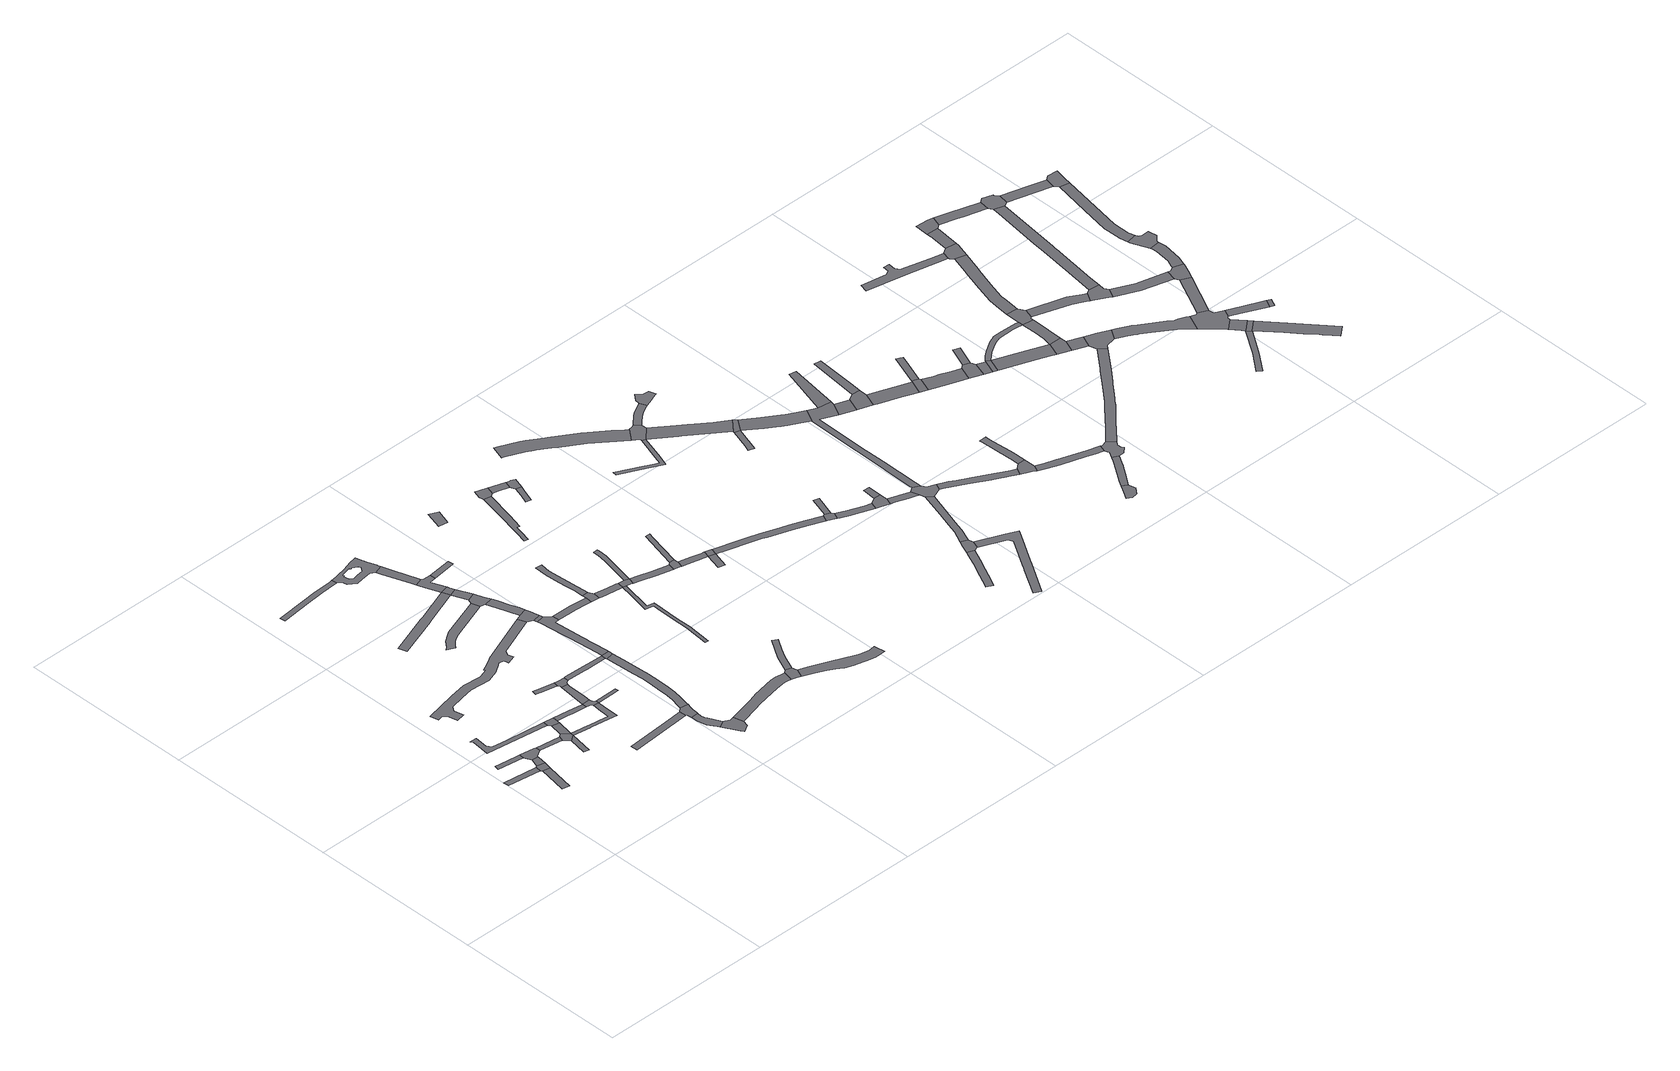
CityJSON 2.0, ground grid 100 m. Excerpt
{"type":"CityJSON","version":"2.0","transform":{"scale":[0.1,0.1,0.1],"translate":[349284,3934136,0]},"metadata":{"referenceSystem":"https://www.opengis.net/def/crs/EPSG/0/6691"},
"CityObjects":{
"road1":{"type":"Road","attributes":{"RoadStructureAttribute.sectionType":"1"},"geometry":[{"type":"MultiSurface","lod":"1","boundaries":[[[0,1,2,3]]]}]},
"road2":{"type":"Road","attributes":{"RoadStructureAttribute.sectionType":"1"},"geometry":[{"type":"MultiSurface","lod":"1","boundaries":[[[4,5,6,7,8,9]]]}]},
"road3":{"type":"Road","attributes":{"RoadStructureAttribute.sectionType":"1"},"geometry":[{"type":"MultiSurface","lod":"1","boundaries":[[[10,11,12,13]]]}]},
"road4":{"type":"Road","geometry":[{"type":"MultiSurface","lod":"1","boundaries":[[[13,12,14,15,0,3]]]}]},
"road5":{"type":"Road","attributes":{"RoadStructureAttribute.sectionType":"1"},"geometry":[{"type":"MultiSurface","lod":"1","boundaries":[[[16,17,15,14]]]}]},
"road6":{"type":"Road","geometry":[{"type":"MultiSurface","lod":"1","boundaries":[[[18,19,9,8,17,16,20,21]]]}]},
"road7":{"type":"Road","attributes":{"RoadStructureAttribute.sectionType":"1"},"geometry":[{"type":"MultiSurface","lod":"1","boundaries":[[[22,23,24,25,26,27,28,29,30]]]}]},
"road8":{"type":"Road","attributes":{"RoadStructureAttribute.sectionType":"1"},"geometry":[{"type":"MultiSurface","lod":"1","boundaries":[[[18,21,31,32]]]}]},
"road9":{"type":"Road","attributes":{"RoadStructureAttribute.sectionType":"1"},"geometry":[{"type":"MultiSurface","lod":"1","boundaries":[[[33,34,35,36]]]}]},
"road10":{"type":"Road","geometry":[{"type":"MultiSurface","lod":"1","boundaries":[[[37,32,31,33,36,38]]]}]},
"road11":{"type":"Road","attributes":{"RoadStructureAttribute.sectionType":"1"},"geometry":[{"type":"MultiSurface","lod":"1","boundaries":[[[39,40,41,37,38]]]}]},
"road12":{"type":"Road","geometry":[{"type":"MultiSurface","lod":"1","boundaries":[[[41,40,42,43,22,30]]]}]},
"road13":{"type":"Road","attributes":{"RoadStructureAttribute.sectionType":"1"},"geometry":[{"type":"MultiSurface","lod":"1","boundaries":[[[44,45,46,47,48,49,50,51,52,53,54,55,56,57,38,36]]]}]},
"road14":{"type":"Road","attributes":{"RoadStructureAttribute.sectionType":"1"},"geometry":[{"type":"MultiSurface","lod":"1","boundaries":[[[58,59,60,43,42,61,62,63,64,65]]]}]},
"road15":{"type":"Road","attributes":{"RoadStructureAttribute.sectionType":"1"},"geometry":[{"type":"MultiSurface","lod":"1","boundaries":[[[66,67,68,69,70,71,72,73,74,75,76,77,78,79,80,81,82,83,84,85,86,87,88,89,90,91,92,93,94,95]]]}]},
"road16":{"type":"Road","attributes":{"RoadStructureAttribute.sectionType":"1"},"geometry":[{"type":"MultiSurface","lod":"1","boundaries":[[[96,97,98,99,100,101]]]}]},
"road17":{"type":"Road","attributes":{"RoadStructureAttribute.sectionType":"1"},"geometry":[{"type":"MultiSurface","lod":"1","boundaries":[[[102,103,104,105,106,107,108]]]}]},
"road18":{"type":"Road","geometry":[{"type":"MultiSurface","lod":"1","boundaries":[[[109,110,111,65,64,112,50,49,113]]]}]},
"road19":{"type":"Road","attributes":{"RoadStructureAttribute.sectionType":"1"},"geometry":[{"type":"MultiSurface","lod":"1","boundaries":[[[114,115,116,117,65,111]]]}]},
"road20":{"type":"Road","attributes":{"RoadStructureAttribute.sectionType":"1"},"geometry":[{"type":"MultiSurface","lod":"1","boundaries":[[[118,119,120,121,122,123,124,125,126,127,128,129]]]}]},
"road21":{"type":"Road","geometry":[{"type":"MultiSurface","lod":"1","boundaries":[[[130,108,107,131,117,116,132,133,134]]]}]},
"road22":{"type":"Road","geometry":[{"type":"MultiSurface","lod":"1","boundaries":[[[49,135,136,113]]]}]},
"road23":{"type":"Road","attributes":{"RoadStructureAttribute.sectionType":"1"},"geometry":[{"type":"MultiSurface","lod":"1","boundaries":[[[137,138,139,140,141,142,143,144,145,146,147,148,149]]]}]},
"road24":{"type":"Road","attributes":{"RoadStructureAttribute.sectionType":"1"},"geometry":[{"type":"MultiSurface","lod":"1","boundaries":[[[150,151,152,153,154,155,156,157]]]}]},
"road25":{"type":"Road","geometry":[{"type":"MultiSurface","lod":"1","boundaries":[[[100,158,143,142,159,160,161,162,163,101]]]}]},
"road26":{"type":"Road","geometry":[{"type":"MultiSurface","lod":"1","boundaries":[[[164,165,166,167,168,169,137,149]]]}]},
"road27":{"type":"Road","attributes":{"RoadStructureAttribute.sectionType":"1"},"geometry":[{"type":"MultiSurface","lod":"1","boundaries":[[[170,171,172,173,174,175,176,177,178,179,180,181,182,183]]]}]},
"road28":{"type":"Road","attributes":{"RoadStructureAttribute.sectionType":"1"},"geometry":[{"type":"MultiSurface","lod":"1","boundaries":[[[133,184,185,186,187,188,189,190,134]]]}]},
"road29":{"type":"Road","attributes":{"RoadStructureAttribute.sectionType":"1"},"geometry":[{"type":"MultiSurface","lod":"1","boundaries":[[[191,192,193,194,195,196,197,198,199,200,163,162,201,202,203,204,205,206,207,208,209,210,211]]]}]},
"road30":{"type":"Road","geometry":[{"type":"MultiSurface","lod":"1","boundaries":[[[212,213,214,215,216,217,218,219,220,221,222,223,224,225,226,227,228,229,230,231,118,129],[232,233,234,235,236,237,238,239,240,241,242,243,244,245,246,247,248,249]]]}]},
"road31":{"type":"Road","geometry":[{"type":"MultiSurface","lod":"1","boundaries":[[[250,251,188,187,191,211]]]}]},
"road32":{"type":"Road","attributes":{"RoadStructureAttribute.sectionType":"1"},"geometry":[{"type":"MultiSurface","lod":"1","boundaries":[[[252,253,254,255,256,251,250,257,258,259,260,261,262,263,264,265,266,267]]]}]},
"road33":{"type":"Road","attributes":{"RoadStructureAttribute.sectionType":"1"},"geometry":[{"type":"MultiSurface","lod":"1","boundaries":[[[268,269,219,218,270,271,272,273]]]}]},
"road34":{"type":"Road","geometry":[{"type":"MultiSurface","lod":"1","boundaries":[[[156,274,275,276,157]]]}]},
"road35":{"type":"Road","geometry":[{"type":"MultiSurface","lod":"1","boundaries":[[[276,277,278,279,280,273,272,281,282,283,157]]]}]},
"road36":{"type":"Road","attributes":{"RoadStructureAttribute.sectionType":"1"},"geometry":[{"type":"MultiSurface","lod":"1","boundaries":[[[284,274,156,285,286]]]}]},
"road37":{"type":"Road","geometry":[{"type":"MultiSurface","lod":"1","boundaries":[[[287,288,289,290,291,66,95,292]]]}]},
"road38":{"type":"Road","geometry":[{"type":"MultiSurface","lod":"1","boundaries":[[[170,183,293,294,295,284,286]]]}]},
"road39":{"type":"Road","attributes":{"RoadStructureAttribute.sectionType":"1"},"geometry":[{"type":"MultiSurface","lod":"1","boundaries":[[[167,296,297,298,299,300,301,302,303,304,305,306,307,308,309,310,311,312,168]]]}]},
"road40":{"type":"Road","attributes":{"RoadStructureAttribute.sectionType":"1"},"geometry":[{"type":"MultiSurface","lod":"1","boundaries":[[[293,313,291,290,314,315,316,294]]]}]},
"road41":{"type":"Road","geometry":[{"type":"MultiSurface","lod":"1","boundaries":[[[266,287,292,267]]]}]},
"road42":{"type":"Road","geometry":[{"type":"MultiSurface","lod":"1","boundaries":[[[278,317,318,279]]]}]},
"road43":{"type":"Road","attributes":{"RoadStructureAttribute.sectionType":"1"},"geometry":[{"type":"MultiSurface","lod":"1","boundaries":[[[319,320,321,265,264,322,323,324,325,326]]]}]},
"road44":{"type":"Road","geometry":[{"type":"MultiSurface","lod":"1","boundaries":[[[327,328,302,301,329,330,331,332]]]}]},
"road45":{"type":"Road","geometry":[{"type":"MultiSurface","lod":"1","boundaries":[[[319,326,333,334,335,336,337]]]}]},
"road46":{"type":"Road","attributes":{"RoadStructureAttribute.sectionType":"1"},"geometry":[{"type":"MultiSurface","lod":"1","boundaries":[[[336,338,339,340,341,342,343,344,345,337]]]}]},
"road47":{"type":"Road","attributes":{"RoadStructureAttribute.sectionType":"1"},"geometry":[{"type":"MultiSurface","lod":"1","boundaries":[[[346,347,348,349,350,351,352,353,354,355,356,357,358,359,360]]]}]},
"road48":{"type":"Road","attributes":{"RoadStructureAttribute.sectionType":"1"},"geometry":[{"type":"MultiSurface","lod":"1","boundaries":[[[361,362,363,364,365,327,332]]]}]},
"road49":{"type":"Road","attributes":{"RoadStructureAttribute.sectionType":"1"},"geometry":[{"type":"MultiSurface","lod":"1","boundaries":[[[334,366,367,360,368,369,370,371,335]]]}]},
"road50":{"type":"Road","attributes":{"RoadStructureAttribute.sectionType":"1"},"geometry":[{"type":"MultiSurface","lod":"1","boundaries":[[[372,373,374,375,376,377,378,379,331,330,380,381,382,383,384,385,386,387,388,389,390,391,392]]]}]},
"road51":{"type":"Road","attributes":{"RoadStructureAttribute.sectionType":"1"},"geometry":[{"type":"MultiSurface","lod":"1","boundaries":[[[393,394,395,396]]]}]},
"road52":{"type":"Road","geometry":[{"type":"MultiSurface","lod":"1","boundaries":[[[397,398,368,360,359,399,400]]]}]},
"road53":{"type":"Road","attributes":{"RoadStructureAttribute.sectionType":"1"},"geometry":[{"type":"MultiSurface","lod":"1","boundaries":[[[401,402,403,404,405,406,407,398,397]]]}]},
"road54":{"type":"Road","attributes":{"RoadStructureAttribute.sectionType":"1"},"geometry":[{"type":"MultiSurface","lod":"1","boundaries":[[[408,409,410,411,412,413,397,400]]]}]},
"road55":{"type":"Road","attributes":{"RoadStructureAttribute.sectionType":"1"},"geometry":[{"type":"MultiSurface","lod":"1","boundaries":[[[414,415,416,417,418,419,420,421,422,423,424]]]}]},
"road56":{"type":"Road","geometry":[{"type":"MultiSurface","lod":"1","boundaries":[[[425,411,410,426,427,428,429]]]}]},
"road57":{"type":"Road","geometry":[{"type":"MultiSurface","lod":"1","boundaries":[[[430,424,423,431,432,433,434]]]}]},
"road58":{"type":"Road","geometry":[{"type":"MultiSurface","lod":"1","boundaries":[[[435,436,437,438,425,429]]]}]},
"road59":{"type":"Road","attributes":{"RoadStructureAttribute.sectionType":"1"},"geometry":[{"type":"MultiSurface","lod":"1","boundaries":[[[439,440,441,428,427,442,443,444,445]]]}]},
"road60":{"type":"Road","attributes":{"RoadStructureAttribute.sectionType":"1"},"geometry":[{"type":"MultiSurface","lod":"1","boundaries":[[[446,432,431,447,448]]]}]},
"road61":{"type":"Road","attributes":{"RoadStructureAttribute.sectionType":"1"},"geometry":[{"type":"MultiSurface","lod":"1","boundaries":[[[449,450,451,452,453,454,455,456]]]}]},
"road62":{"type":"Road","geometry":[{"type":"MultiSurface","lod":"1","boundaries":[[[457,458,459,444]]]}]},
"road63":{"type":"Road","geometry":[{"type":"MultiSurface","lod":"1","boundaries":[[[459,460,445,444]]]}]},
"road64":{"type":"Road","geometry":[{"type":"MultiSurface","lod":"1","boundaries":[[[461,446,448,456,455,462,463,464]]]}]},
"road65":{"type":"Road","attributes":{"RoadStructureAttribute.sectionType":"1"},"geometry":[{"type":"MultiSurface","lod":"1","boundaries":[[[465,466,467,468,469,470,471,472,460,459,473,474,475,476,477,478,479,480,481]]]}]},
"road66":{"type":"Road","attributes":{"function":"3","RoadStructureAttribute.sectionType":"1"},"geometry":[{"type":"MultiSurface","lod":"1","boundaries":[[[482,483,484,485,486,487,488,489,490,491,492,493,494,495,496,497,498,499,500,501,502,503,504]]]}]},
"road67":{"type":"Road","geometry":[{"type":"MultiSurface","lod":"1","boundaries":[[[505,506,481,480,507,508,509]]]}]},
"road68":{"type":"Road","attributes":{"RoadStructureAttribute.sectionType":"1"},"geometry":[{"type":"MultiSurface","lod":"1","boundaries":[[[510,511,512,513,514,515,516,517,518,519,520,521]]]}]},
"road69":{"type":"Road","geometry":[{"type":"MultiSurface","lod":"1","boundaries":[[[522,523,506,505]]]}]},
"road70":{"type":"Road","attributes":{"RoadStructureAttribute.sectionType":"1"},"geometry":[{"type":"MultiSurface","lod":"1","boundaries":[[[508,524,525,526,527,528,529,530,509]]]}]},
"road71":{"type":"Road","geometry":[{"type":"MultiSurface","lod":"1","boundaries":[[[531,532,533,492,491,534,535,536,537]]]}]},
"road72":{"type":"Road","attributes":{"function":"3","RoadStructureAttribute.sectionType":"1"},"geometry":[{"type":"MultiSurface","lod":"1","boundaries":[[[536,535,538,539,540,541,542,543,544,545,546,536,547,548,549,550,551,552,553,554,555,537]]]}]},
"road73":{"type":"Road","geometry":[{"type":"MultiSurface","lod":"1","boundaries":[[[556,557,558,559,515,514,560]]]}]},
"road74":{"type":"Road","attributes":{"RoadStructureAttribute.sectionType":"1"},"geometry":[{"type":"MultiSurface","lod":"1","boundaries":[[[561,562,563,564,565,566,567,568,556,560,569,570,571,572,573,574,575,576,577,578]]]}]},
"road75":{"type":"Road","geometry":[{"type":"MultiSurface","lod":"1","boundaries":[[[527,579,580,581,582,583,528]]]}]},
"road76":{"type":"Road","attributes":{"RoadStructureAttribute.sectionType":"1"},"geometry":[{"type":"MultiSurface","lod":"1","boundaries":[[[584,585,586,587,532,531,588,589,590,591,592,593,594]]]}]},
"road77":{"type":"Road","geometry":[{"type":"MultiSurface","lod":"1","boundaries":[[[595,596,583,582]]]}]},
"road78":{"type":"Road","attributes":{"RoadStructureAttribute.sectionType":"1"},"geometry":[{"type":"MultiSurface","lod":"1","boundaries":[[[597,598,599,600,558,557,601,602,603,604,605]]]}]},
"road79":{"type":"Road","attributes":{"RoadStructureAttribute.sectionType":"1"},"geometry":[{"type":"MultiSurface","lod":"1","boundaries":[[[581,580,606,607,608,609,610]]]}]},
"road80":{"type":"Road","geometry":[{"type":"MultiSurface","lod":"1","boundaries":[[[593,611,612,613,614,615,616,617,594]]]}]},
"road81":{"type":"Road","geometry":[{"type":"MultiSurface","lod":"1","boundaries":[[[550,618,619,620,621,551]]]}]},
"road82":{"type":"Road","geometry":[{"type":"MultiSurface","lod":"1","boundaries":[[[609,597,605,622,623,624,625,626,610]]]}]},
"road83":{"type":"Road","attributes":{"function":"3","RoadStructureAttribute.sectionType":"1"},"geometry":[{"type":"MultiSurface","lod":"1","boundaries":[[[627,628,629,630,631,632,620,619,618,633,634,635,619,636,637,638,639,640,641]]]}]},
"road84":{"type":"Road","geometry":[{"type":"MultiSurface","lod":"1","boundaries":[[[642,643,644,645,646,626,625,647,648,649,650,651,652,653,654,655,627,641]]]}]},
"road85":{"type":"Road","attributes":{"RoadStructureAttribute.sectionType":"1"},"geometry":[{"type":"MultiSurface","lod":"1","boundaries":[[[622,656,657,658,659,660,661,662,663,664,665,666,667,668,669,623]]]}]},
"road86":{"type":"Road","attributes":{"function":"3","RoadStructureAttribute.sectionType":"1"},"geometry":[{"type":"MultiSurface","lod":"1","boundaries":[[[670,671,653,652]]]}]},
"road87":{"type":"Road","geometry":[{"type":"MultiSurface","lod":"1","boundaries":[[[663,662,672,673,674,675,676,677,678]]]}]},
"road88":{"type":"Road","attributes":{"RoadStructureAttribute.sectionType":"1"},"geometry":[{"type":"MultiSurface","lod":"1","boundaries":[[[679,680,655,654]]]}]},
"road89":{"type":"Road","geometry":[{"type":"MultiSurface","lod":"1","boundaries":[[[681,682,683,671,670,684,685]]]}]},
"road90":{"type":"Road","attributes":{"RoadStructureAttribute.sectionType":"1"},"geometry":[{"type":"MultiSurface","lod":"1","boundaries":[[[677,686,687,688,689,690,691,692,693,694,695,678]]]}]},
"road91":{"type":"Road","geometry":[{"type":"MultiSurface","lod":"1","boundaries":[[[696,697,698,699,700,701,702]]]}]},
"road92":{"type":"Road","attributes":{"RoadStructureAttribute.sectionType":"1"},"geometry":[{"type":"MultiSurface","lod":"1","boundaries":[[[674,703,704,705,706,707,708,709,710,711,712,675]]]}]},
"road93":{"type":"Road","attributes":{"RoadStructureAttribute.sectionType":"1"},"geometry":[{"type":"MultiSurface","lod":"1","boundaries":[[[682,713,714,715,683]]]}]},
"road94":{"type":"Road","attributes":{"function":"3","RoadStructureAttribute.sectionType":"1"},"geometry":[{"type":"MultiSurface","lod":"1","boundaries":[[[716,717,718,719,720,721,722,681,685]]]}]},
"road95":{"type":"Road","attributes":{"RoadStructureAttribute.sectionType":"1"},"geometry":[{"type":"MultiSurface","lod":"1","boundaries":[[[723,724,725,726,727,728,696,702,729,730,731,732]]]}]},
"road96":{"type":"Road","geometry":[{"type":"MultiSurface","lod":"1","boundaries":[[[733,734,735,720,719,736]]]}]},
"road97":{"type":"Road","geometry":[{"type":"MultiSurface","lod":"1","boundaries":[[[737,738,739,740,741,708,707,742,723,732,743,744]]]}]},
"road98":{"type":"Road","geometry":[{"type":"MultiSurface","lod":"1","boundaries":[[[734,745,746,747,748,735]]]}]},
"road99":{"type":"Road","attributes":{"function":"3","RoadStructureAttribute.sectionType":"1"},"geometry":[{"type":"MultiSurface","lod":"1","boundaries":[[[749,750,751,752,753,754,755,733,736]]]}]},
"road100":{"type":"Road","geometry":[{"type":"MultiSurface","lod":"1","boundaries":[[[756,752,751,757,758,759]]]}]},
"road101":{"type":"Road","attributes":{"function":"3","RoadStructureAttribute.sectionType":"1"},"geometry":[{"type":"MultiSurface","lod":"1","boundaries":[[[760,758,757,761]]]}]},
"road102":{"type":"Road","geometry":[{"type":"MultiSurface","lod":"1","boundaries":[[[762,763,756,759]]]}]},
"road103":{"type":"Road","geometry":[{"type":"MultiSurface","lod":"1","boundaries":[[[764,760,761,765,766]]]}]},
"road104":{"type":"Road","attributes":{"RoadStructureAttribute.sectionType":"1"},"geometry":[{"type":"MultiSurface","lod":"1","boundaries":[[[767,768,769,770,771,772,773,774,775,776,777,778,779,780,781,782,783,784,785,786,787,788,789,790,791,740,739]]]}]},
"road105":{"type":"Road","attributes":{"function":"3","RoadStructureAttribute.sectionType":"1"},"geometry":[{"type":"MultiSurface","lod":"1","boundaries":[[[792,793,766,765,794,795,796,797,798,799]]]}]},
"road106":{"type":"Road","attributes":{"RoadStructureAttribute.sectionType":"1"},"geometry":[{"type":"MultiSurface","lod":"1","boundaries":[[[800,801,802,803,804,805,806,807,808,809,810,811,812,799,813,814,815,816,809,817,818,819,820,821,822,823,824,825,826,827,764,766]]]}]},
"road107":{"type":"Road","geometry":[{"type":"MultiSurface","lod":"1","boundaries":[[[828,829,813,799,798,830]]]}]},
"road108":{"type":"Road","attributes":{"function":"3","RoadStructureAttribute.sectionType":"1"},"geometry":[{"type":"MultiSurface","lod":"1","boundaries":[[[831,832,833,828,830]]]}]},
"road109":{"type":"Road","geometry":[{"type":"MultiSurface","lod":"1","boundaries":[[[809,816,834,835,836,837,838,839,817]]]}]},
"road110":{"type":"Road","geometry":[{"type":"MultiSurface","lod":"1","boundaries":[[[840,841,842,843,844,845,846,847,848,849,850,851,852]]]}]},
"road111":{"type":"Road","geometry":[{"type":"MultiSurface","lod":"1","boundaries":[[[853,854,833,832,780,779,855,856]]]}]},
"road112":{"type":"Road","attributes":{"RoadStructureAttribute.sectionType":"1"},"geometry":[{"type":"MultiSurface","lod":"1","boundaries":[[[857,858,859,860,861,862,838,837,863,864,865,866,867,868,869]]]}]},
"road113":{"type":"Road","attributes":{"RoadStructureAttribute.sectionType":"1"},"geometry":[{"type":"MultiSurface","lod":"1","boundaries":[[[835,870,871,872,873,874,875,836]]]}]},
"road114":{"type":"Road","attributes":{"function":"3","RoadStructureAttribute.sectionType":"1"},"geometry":[{"type":"MultiSurface","lod":"1","boundaries":[[[876,877,878,879,880,881,882,883,884,885,886,887,888,889,890,891,892,893,853,856]]]}]},
"road115":{"type":"Road","geometry":[{"type":"MultiSurface","lod":"1","boundaries":[[[894,895,896,840,852,897,857,869]]]}]},
"road116":{"type":"Road","geometry":[{"type":"MultiSurface","lod":"1","boundaries":[[[898,873,872,899,900,901,902,903,904]]]}]},
"road117":{"type":"Road","attributes":{"RoadStructureAttribute.sectionType":"1"},"geometry":[{"type":"MultiSurface","lod":"1","boundaries":[[[905,906,907,908,896,895]]]}]},
"road118":{"type":"Road","geometry":[{"type":"MultiSurface","lod":"1","boundaries":[[[906,905,909,910,911,912]]]}]},
"road119":{"type":"Road","geometry":[{"type":"MultiSurface","lod":"1","boundaries":[[[913,914,915,916,917,918,919,920,921,922,923,924,885,884]]]}]},
"road120":{"type":"Road","attributes":{"function":"3","RoadStructureAttribute.sectionType":"1"},"geometry":[{"type":"MultiSurface","lod":"1","boundaries":[[[916,915,925,926,927]]]}]},
"road121":{"type":"Road","attributes":{"RoadStructureAttribute.sectionType":"1"},"geometry":[{"type":"MultiSurface","lod":"1","boundaries":[[[928,929,930,931,932,933,928,934,935,936,937,938,939,940,941,942,943]]]}]},
"road122":{"type":"Road","geometry":[{"type":"MultiSurface","lod":"1","boundaries":[[[927,926,929,928,943]]]}]},
"road123":{"type":"Road","attributes":{"RoadStructureAttribute.sectionType":"1"},"geometry":[{"type":"MultiSurface","lod":"1","boundaries":[[[944,945,902,901,946,947,948,949,950]]]}]},
"road124":{"type":"Road","attributes":{"RoadStructureAttribute.sectionType":"1"},"geometry":[{"type":"MultiSurface","lod":"1","boundaries":[[[951,952,953,954,955,956,957,958,959,960,961,898,904]]]}]},
"road125":{"type":"Road","attributes":{"RoadStructureAttribute.sectionType":"1"},"geometry":[{"type":"MultiSurface","lod":"1","boundaries":[[[962,923,922,963]]]}]},
"road126":{"type":"Road","attributes":{"RoadStructureAttribute.sectionType":"1"},"geometry":[{"type":"MultiSurface","lod":"1","boundaries":[[[964,965,966,967,968,910,909]]]}]},
"road127":{"type":"Road","attributes":{"RoadStructureAttribute.sectionType":"1"},"geometry":[{"type":"MultiSurface","lod":"1","boundaries":[[[969,970,971,920,919,972,973,974]]]}]},
"road128":{"type":"Road","geometry":[{"type":"MultiSurface","lod":"1","boundaries":[[[975,976,977,978,979,980,950,949,962,963]]]}]},
"road129":{"type":"Road","geometry":[{"type":"MultiSurface","lod":"1","boundaries":[[[981,982,969,974]]]}]},
"road130":{"type":"Road","geometry":[{"type":"MultiSurface","lod":"1","boundaries":[[[983,984,985,986,987,967,966,956,955]]]}]},
"road131":{"type":"Road","attributes":{"RoadStructureAttribute.sectionType":"1"},"geometry":[{"type":"MultiSurface","lod":"1","boundaries":[[[988,989,990,991,992,993,979,978,994,995,996]]]}]},
"road132":{"type":"Road","geometry":[{"type":"MultiSurface","lod":"1","boundaries":[[[997,998,999,1000,1001,1002,1003,1004,1005,1006,1007,1008,1009,1010,1011,1012,1013,1014,988,996]]]}]},
"road133":{"type":"Road","attributes":{"RoadStructureAttribute.sectionType":"1"},"geometry":[{"type":"MultiSurface","lod":"1","boundaries":[[[1015,1016,984,983,1017,1018]]]}]},
"road134":{"type":"Road","attributes":{"RoadStructureAttribute.sectionType":"1"},"geometry":[{"type":"MultiSurface","lod":"1","boundaries":[[[1019,1020,1021,1022,1023,1024,1025,1026,1013,1012]]]}]},
"road135":{"type":"Road","geometry":[{"type":"MultiSurface","lod":"1","boundaries":[[[1027,1028,1029,1015,1018,1022,1021]]]}]}
},
"vertices":[
[198,747,0],[4,773,0],[7,743,0],[194,718,0],
[133,884,0],[62,894,0],[57,867,0],[128,856,0],[205,845,0],[209,872,0],
[171,542,0],[215,534,0],[245,700,0],[201,708,0],
[253,743,0],[210,756,0],
[262,799,0],[225,805,0],
[305,858,0],[293,860,0],[263,806,0],[301,830,0],
[468,971,0],[249,998,0],[158,1010,0],[141,1038,0],[148,1113,0],[109,1112,0],[117,1097,0],[105,991,0],[464,943,0],
[435,810,0],[445,837,0],
[464,775,0],[446,672,0],[476,667,0],[499,801,0],
[461,852,0],[502,819,0],
[504,828,0],[521,916,0],[475,925,0],
[524,935,0],[523,964,0],
[599,786,0],[610,784,0],[739,765,0],[759,762,0],[762,858,0],[763,893,0],[731,896,0],[731,881,0],[729,859,0],[722,787,0],[717,788,0],[709,789,0],[612,803,0],[604,804,0],
[620,951,0],[564,959,0],[537,962,0],[583,927,0],[620,922,0],[679,914,0],[698,912,0],[701,940,0],
[932,1630,0],[628,1509,0],[618,1504,0],[562,1474,0],[545,1465,0],[547,1454,0],[499,1438,0],[495,1438,0],[391,1448,0],[293,1428,0],[108,1390,0],[118,1341,0],[145,1346,0],[170,1330,0],[182,1275,0],[231,1285,0],[219,1340,0],[236,1365,0],[319,1382,0],[393,1398,0],[505,1387,0],[570,1409,0],[619,1442,0],[632,1452,0],[662,1445,0],[669,1420,0],[717,1435,0],[708,1465,0],[721,1492,0],[951,1583,0],
[980,568,0],[889,561,0],[640,543,0],[643,503,0],[996,529,0],[993,569,0],
[620,1175,0],[597,1179,0],[591,1152,0],[611,1148,0],[620,1146,0],[712,1128,0],[718,1156,0],
[758,916,0],[751,928,0],[748,942,0],[728,908,0],[765,912,0],
[749,977,0],[753,1088,0],[755,1101,0],[720,1105,0],
[502,2472,0],[489,2469,0],[405,2466,0],[366,2462,0],[289,2455,0],[120,2438,0],[121,2426,0],[122,2408,0],[302,2426,0],[387,2434,0],[403,2436,0],[506,2443,0],
[745,1151,0],[722,1118,0],[761,1114,0],[778,1123,0],[779,1150,0],
[899,897,0],[897,916,0],
[1092,371,0],[1071,412,0],[1057,442,0],[1050,458,0],[1047,477,0],[1049,501,0],[1005,499,0],[1007,462,0],[1011,440,0],[1019,407,0],[1036,378,0],[1040,372,0],[1052,350,0],
[617,1962,0],[599,1956,0],[364,1873,0],[381,1826,0],[616,1909,0],[617,1909,0],[834,1988,0],[816,2034,0],
[1003,529,0],[1050,510,0],[1054,540,0],[1058,563,0],[1063,582,0],[1018,592,0],
[1102,259,0],[1113,242,0],[1153,266,0],[1163,300,0],[1149,357,0],[1128,352,0],
[859,1874,0],[626,1792,0],[617,1785,0],[597,1772,0],[568,1751,0],[541,1718,0],[523,1701,0],[567,1681,0],[576,1696,0],[598,1718,0],[617,1731,0],[620,1732,0],[646,1745,0],[875,1827,0],
[887,1119,0],[893,1119,0],[905,1118,0],[1025,1115,0],[1026,1143,0],[936,1146,0],[792,1150,0],
[1032,1108,0],[1042,936,0],[1045,880,0],[1046,850,0],[1046,834,0],[1043,746,0],[1041,714,0],[1041,703,0],[1034,660,0],[1022,611,0],[1067,601,0],[1079,651,0],[1086,697,0],[1089,743,0],[1092,833,0],[1091,849,0],[1090,879,0],[1087,939,0],[1085,977,0],[1081,1053,0],[1077,1117,0],
[511,2439,0],[528,2427,0],[533,2398,0],[575,2369,0],[615,2375,0],[671,2382,0],[696,2368,0],[746,2384,0],[745,2387,0],[740,2402,0],[739,2405,0],[721,2459,0],[717,2472,0],[716,2475,0],[705,2518,0],[657,2507,0],[639,2502,0],[595,2490,0],[563,2482,0],[541,2478,0],[603,2472,0],[625,2477,0],[626,2470,0],[627,2467,0],[640,2471,0],[666,2456,0],[669,2451,0],[671,2446,0],[657,2425,0],[654,2421,0],[615,2414,0],[589,2410,0],[570,2422,0],[566,2441,0],[564,2451,0],[571,2452,0],[569,2463,0],[571,2464,0],
[1077,1144,0],[1031,1143,0],
[995,1520,0],[1000,1473,0],[1010,1372,0],[1012,1353,0],[1024,1225,0],[1076,1160,0],[1068,1240,0],[1065,1263,0],[1063,1284,0],[1061,1309,0],[1049,1456,0],[1048,1486,0],[1073,1486,0],[1072,1527,0],[1035,1555,0],[989,1545,0],
[785,2265,0],[771,2305,0],[707,2337,0],[761,2186,0],[769,2162,0],[816,2178,0],
[880,2007,0],[868,2035,0],[864,2045,0],
[831,2129,0],[872,2134,0],[868,2166,0],[824,2169,0],[775,2146,0],[786,2113,0],[798,2078,0],
[916,1919,0],[835,1985,0],[869,1900,0],
[1030,1577,0],[1019,1632,0],[1016,1641,0],[1012,1655,0],[965,1643,0],[984,1567,0],
[901,1820,0],[953,1832,0],[936,1871,0],
[1272,329,0],[1316,340,0],[1464,372,0],[1517,378,0],[1529,376,0],[1556,373,0],[1568,431,0],[1519,437,0],[1514,438,0],[1482,436,0],[1445,430,0],[1388,418,0],[1354,410,0],[1333,405,0],[1293,393,0],[1290,392,0],[1217,374,0],
[924,1762,0],[1004,1688,0],[986,1735,0],[963,1803,0],
[1012,2153,0],[1007,2185,0],
[1287,1515,0],[1256,1519,0],[1187,1524,0],[1096,1486,0],[1168,1484,0],[1185,1484,0],[1252,1479,0],[1283,1476,0],
[1587,446,0],[1587,445,0],[1586,362,0],[1607,354,0],[1627,405,0],[1619,432,0],
[1300,1474,0],[1332,1470,0],[1336,1511,0],[1323,1540,0],[1286,1539,0],
[1314,1638,0],[1304,1791,0],[1310,1848,0],[1275,1853,0],[1270,1778,0],[1273,1716,0],[1279,1652,0],[1284,1596,0],
[1455,1376,0],[1445,1329,0],[1429,1253,0],[1477,1241,0],[1476,1216,0],[1472,1097,0],[1472,1008,0],[1458,866,0],[1476,865,0],[1490,1007,0],[1490,1097,0],[1495,1256,0],[1451,1266,0],[1488,1445,0],[1470,1449,0],
[1657,522,0],[1686,570,0],[1727,636,0],[1697,653,0],[1628,539,0],
[1348,1468,0],[1457,1451,0],[1477,1488,0],[1464,1490,0],[1416,1498,0],[1340,1510,0],
[1983,269,0],[1959,272,0],[1939,277,0],[1924,282,0],[1904,290,0],[1854,311,0],[1795,335,0],[1689,379,0],[1626,346,0],[1663,330,0],[1727,302,0],[1765,278,0],[1799,256,0],[1803,255,0],[1847,236,0],[1900,225,0],[1915,222,0],[1963,209,0],[1997,208,0],[2030,212,0],[2020,271,0],
[1163,2410,0],[1216,2399,0],[1243,2487,0],[1192,2511,0],
[1538,1476,0],[1512,1481,0],[1516,1440,0],[1527,1437,0],
[1581,1679,0],[1584,1730,0],[1585,1742,0],[1559,1741,0],[1556,1705,0],[1555,1686,0],[1549,1651,0],
[1574,1425,0],[1646,1401,0],[1742,1376,0],[1752,1415,0],[1657,1439,0],[1585,1463,0],
[1429,2241,0],[1404,2140,0],[1396,2108,0],[1380,2040,0],[1401,2034,0],[1418,2099,0],[1427,2138,0],[1443,2136,0],[1467,2228,0],[1507,2397,0],[1465,2407,0],
[1767,1429,0],[1769,1370,0],[1787,1365,0],[1796,1404,0],[1795,1426,0],
[1460,2433,0],[1526,2411,0],[1540,2454,0],[1531,2457,0],[1473,2475,0],
[1843,1619,0],[1852,1653,0],[1840,1653,0],[1825,1653,0],
[1927,1371,0],[1870,1386,0],[1806,1402,0],[1845,1351,0],[1874,1344,0],[1933,1330,0],[1943,1368,0],
[1632,2425,0],[1561,2400,0],[1619,2382,0],
[1614,2300,0],[1596,2250,0],[1625,2242,0],[1633,2264,0],[1642,2290,0],[1654,2323,0],[1661,2345,0],[1633,2355,0],
[1907,1236,0],[1945,1225,0],[1972,1320,0],
[1981,1358,0],
[1650,2419,0],[1678,2393,0],[1684,2408,0],[1659,2419,0],
[2463,1200,0],[2381,1231,0],[2342,1244,0],[2254,1275,0],[2229,1285,0],[2173,1303,0],[2109,1322,0],[2001,1353,0],[2030,1303,0],[2161,1265,0],[2215,1248,0],[2240,1238,0],[2367,1194,0],[2448,1162,0],[2524,1132,0],[2532,1128,0],[2547,1165,0],
[1764,2569,0],[1864,2525,0],[1892,2511,0],[1902,2505,0],[1911,2500,0],[1976,2459,0],[2004,2441,0],[2111,2373,0],[2124,2363,0],[2293,2233,0],[2345,2300,0],[2329,2312,0],[2279,2351,0],[2185,2423,0],[2160,2442,0],[2021,2531,0],[2010,2538,0],[1944,2579,0],[1927,2588,0],[1902,2601,0],[1795,2649,0],[1777,2655,0],[1750,2574,0],
[2592,1158,0],[2562,1168,0],[2541,1125,0],[2583,1105,0],[2600,1142,0],
[2801,283,0],[2820,322,0],[2838,358,0],[2854,391,0],[2885,463,0],[2847,479,0],[2841,464,0],[2808,391,0],[2785,341,0],[2735,234,0],[2728,224,0],[2763,206,0],
[2628,1276,0],[2599,1285,0],
[2597,1099,0],[2638,1080,0],[2744,1040,0],[2771,1031,0],[2785,1070,0],[2748,1081,0],[2654,1117,0],
[2410,2280,0],[2382,2310,0],[2374,2303,0],[2331,2204,0],[2329,2197,0],[2349,2190,0],[2412,2249,0],
[2277,2036,0],[2270,2013,0],[2238,2027,0],[2189,2050,0],[2057,2116,0],[2054,2092,0],[2203,2020,0],[2282,1981,0],[2302,2042,0],[2479,2092,0],[2491,2084,0],[2627,1984,0],[2694,1937,0],[2752,2001,0],[2676,2053,0],[2601,2108,0],[2575,2128,0],[2530,2160,0],
[2927,515,0],[2920,543,0],[2883,559,0],[2868,526,0],[2912,471,0],
[2964,121,0],[2993,169,0],[3010,196,0],[3024,219,0],[3126,387,0],[3146,421,0],[3102,439,0],[3082,447,0],[3048,414,0],[3058,409,0],[3066,388,0],[3068,380,0],[3014,290,0],[2974,223,0],[2961,201,0],[2953,188,0],[2860,32,0],[2897,10,0],
[2794,1023,0],[2846,1006,0],[2859,1045,0],[2860,1089,0],[2820,1090,0],
[2503,2401,0],[2478,2388,0],[2449,2372,0],[2435,2360,0],[2433,2302,0],[2459,2325,0],[2474,2336,0],[2493,2349,0],[2524,2365,0],[2536,2370,0],[2521,2408,0],
[2862,1169,0],[2825,1169,0],
[3006,926,0],[2962,780,0],[2934,692,0],[2915,632,0],[2951,620,0],[2962,654,0],[2963,658,0],[2997,769,0],[3038,898,0],
[2875,996,0],[2939,974,0],[2971,963,0],[2994,955,0],[2981,1003,0],
[2577,2385,0],[2616,2399,0],[2631,2404,0],[2617,2442,0],[2588,2447,0],[2554,2474,0],[2526,2438,0],
[2691,1926,0],[2723,1917,0],[2773,1985,0],[2756,1998,0],
[3092,918,0],[3108,957,0],[3063,975,0],[3047,1002,0],[3010,1021,0],
[3062,1803,0],[3016,1828,0],[2968,1853,0],[2948,1865,0],[2932,1874,0],[2866,1917,0],[2657,1814,0],[2644,1780,0],[2676,1768,0],[2817,1847,0],[2867,1815,0],[2887,1801,0],[2914,1786,0],[2926,1779,0],[3021,1729,0],
[3021,1713,0],[3017,1538,0],[3016,1439,0],[3015,1383,0],[3008,1037,0],[3046,1039,0],[3049,1263,0],[3050,1367,0],[3050,1385,0],[3055,1712,0],[3149,1671,0],[3189,1746,0],[3192,1766,0],[3114,1777,0],
[3113,911,0],[3219,854,0],[3326,796,0],[3348,785,0],[3393,761,0],[3403,756,0],[3453,731,0],[3472,768,0],[3446,781,0],[3435,787,0],[3343,834,0],[3270,874,0],[3203,911,0],[3168,930,0],
[3237,1638,0],[3267,1718,0],
[3501,707,0],[3511,702,0],[3532,692,0],[3549,728,0],[3548,783,0],[3548,795,0],[3505,794,0],
[3235,2053,0],[3194,2061,0],
[3349,1687,0],[3353,1735,0],[3306,1739,0],[3244,1635,0],[3320,1608,0],
[3547,857,0],[3545,892,0],[3538,996,0],[3538,1003,0],[3536,1038,0],[3536,1052,0],[3495,1051,0],[3496,1032,0],[3504,852,0],[3504,850,0],
[3740,323,0],[3726,299,0],[3689,237,0],[3718,219,0],[3752,226,0],[3779,262,0],[3772,305,0],
[3579,669,0],[3644,647,0],[3781,603,0],[3826,588,0],[3870,574,0],[3883,614,0],[3816,635,0],[3663,685,0],[3660,686,0],[3595,708,0],
[3359,1802,0],[3377,2031,0],[3339,2034,0],
[3342,1600,0],[3463,1556,0],[3512,1537,0],[3549,1523,0],[3579,1603,0],[3493,1635,0],[3420,1662,0],
[3862,514,0],[3848,489,0],[3837,469,0],[3775,380,0],[3762,359,0],[3745,331,0],[3823,379,0],[3860,436,0],[3870,451,0],[3896,494,0],
[3622,1587,0],[3620,1599,0],[3583,1612,0],[3592,1507,0],
[3949,534,0],[3949,563,0],[3966,585,0],[3925,617,0],[3896,610,0],[3881,547,0],[3928,496,0],[3958,524,0],
[3670,1738,0],[3682,1770,0],[3667,1776,0],[3646,1785,0],
[3691,1470,0],[3769,1440,0],[3793,1432,0],[3823,1511,0],[3774,1529,0],[3713,1552,0],[3684,1563,0],
[3845,1527,0],[3868,1403,0],[3894,1484,0],[3882,1512,0],
[3941,1466,0],[3911,1387,0],
[3929,1628,0],[3891,1643,0],
[3947,1473,0],[3938,1377,0],[3968,1456,0],
[3970,590,0],[4069,697,0],[4097,725,0],[4100,729,0],[4148,778,0],[4156,787,0],[4179,814,0],[4189,825,0],[4210,850,0],[4262,914,0],[4274,928,0],[4333,999,0],[4438,1128,0],[4398,1160,0],[4303,1044,0],[4292,1032,0],[4260,993,0],[4211,933,0],[4140,846,0],[4116,821,0],[4100,803,0],[4059,759,0],[4047,746,0],[4004,699,0],[4003,699,0],
[4174,1379,0],[4094,1409,0],[3957,1370,0],[4025,1344,0],[4132,1304,0],[4196,1280,0],[4228,1268,0],[4258,1347,0],
[3989,1477,0],[4014,1497,0],[4049,1520,0],[4079,1537,0],[4105,1546,0],[4115,1550,0],[4165,1552,0],[4211,1552,0],[4230,1549,0],[4270,1545,0],[4270,1446,0],[4269,1427,0],[4269,1400,0],[4330,1346,0],[4331,1406,0],[4332,1455,0],[4333,1536,0],[4269,1573,0],[4253,1575,0],[4214,1578,0],[4163,1580,0],[4107,1578,0],[4090,1571,0],[4084,1569,0],[4069,1563,0],[4033,1543,0],[3997,1518,0],[3969,1498,0],
[4329,1308,0],[4330,1326,0],[4303,1239,0],
[4321,1232,0],[4385,1207,0],[4413,1274,0],
[4333,1555,0],[4342,1558,0],[4360,1615,0],[4337,1650,0],[4272,1657,0],[4270,1594,0],
[4382,2207,0],[4312,2223,0],[4145,2264,0],[4130,2291,0],[4135,2329,0],[4101,2332,0],[4096,2297,0],[4073,2284,0],[3926,2310,0],[3912,2263,0],[4136,2217,0],[4307,2177,0],[4370,2162,0],
[4549,1218,0],[4485,1245,0],[4453,1146,0],[4509,1157,0],
[4390,2138,0],[4359,2033,0],[4357,2028,0],[4316,1894,0],[4286,1786,0],[4279,1716,0],[4339,1671,0],[4348,1753,0],[4350,1774,0],[4379,1876,0],[4414,1993,0],[4417,2003,0],[4453,2119,0],
[4550,1493,0],[4615,1458,0],[4633,1448,0],[4662,1501,0],[4642,1511,0],[4573,1549,0],
[4573,1128,0],[4609,1108,0],[4616,1104,0],[4624,1100,0],[4674,1070,0],[4764,1008,0],[4778,997,0],[4806,974,0],[4853,933,0],[4895,1027,0],[4878,1035,0],[4839,1050,0],[4820,1057,0],[4790,1078,0],[4668,1156,0],[4643,1172,0],[4634,1176,0],[4578,1207,0],
[4478,2203,0],[4480,2220,0],[4415,2227,0],[4375,2157,0],
[4689,1513,0],[4653,1437,0],[4714,1405,0],[4732,1395,0],[4760,1448,0],[4744,1474,0],[4749,1505,0],
[4496,2365,0],[4429,2367,0],[4428,2345,0],[4428,2343,0],
[4519,2380,0],[4536,2437,0],[4511,2444,0],[4432,2447,0],
[4910,875,0],[4911,874,0],[4955,823,0],[5015,875,0],[5016,888,0],[5020,893,0],[5025,895,0],[5046,942,0],[4996,965,0],[4990,994,0],[4936,1020,0],[4927,1013,0],
[4997,775,0],[5010,760,0],[5069,810,0],
[5030,736,0],[5005,753,0],[4913,613,0],[4826,497,0],[4850,479,0],[4937,596,0],[5100,655,0],[5132,618,0],[5194,545,0],[5244,486,0],[5254,475,0],[5285,438,0],[5310,408,0],[5366,454,0],[5194,660,0],[5089,786,0],
[4886,1390,0],[4761,1447,0],[4733,1394,0],[4735,1394,0],[4865,1334,0],[5042,1287,0],[5057,1345,0],
[4758,1577,0],[4795,1850,0],[4795,1852,0],[4799,1879,0],[4850,2262,0],[4792,2279,0],[4791,2276,0],[4786,2236,0],[4748,1956,0],[4737,1874,0],[4715,1704,0],
[5055,1261,0],[5109,1234,0],
[4619,2351,0],[4647,2343,0],[4776,2305,0],[4787,2364,0],[4625,2411,0],
[5243,856,0],[5128,907,0],[5055,938,0],[5033,894,0],[5084,871,0],[5222,809,0],
[5133,1283,0],[5142,1301,0],[5148,1316,0],[5155,1335,0],[5099,1356,0],[5072,1341,0],
[5246,799,0],[5267,845,0],
[4876,2276,0],[4887,2336,0],[4870,2358,0],[4869,2360,0],[4812,2381,0],
[5126,1534,0],[5126,1531,0],[5130,1498,0],[5117,1405,0],[5114,1397,0],[5103,1368,0],[5175,1390,0],[5191,1497,0],[5185,1541,0],
[5184,1549,0],[5184,1551,0],[5215,1585,0],[5210,1636,0],[5172,1633,0],[5169,1633,0],[5165,1633,0],[5161,1634,0],[5158,1636,0],[5154,1638,0],[5151,1640,0],[5148,1643,0],[5146,1646,0],[5144,1649,0],[5142,1653,0],[5141,1656,0],[5082,1644,0],[5084,1635,0],
[5135,2264,0],[5041,2291,0],[5030,2232,0],[5123,2205,0],
[5133,1696,0],[5132,1793,0],[5200,2170,0],[5141,2180,0],[5101,1961,0],[5072,1798,0],[5072,1774,0],[5073,1690,0],
[5207,2212,0],[5219,2277,0],[5159,2281,0]
]}
